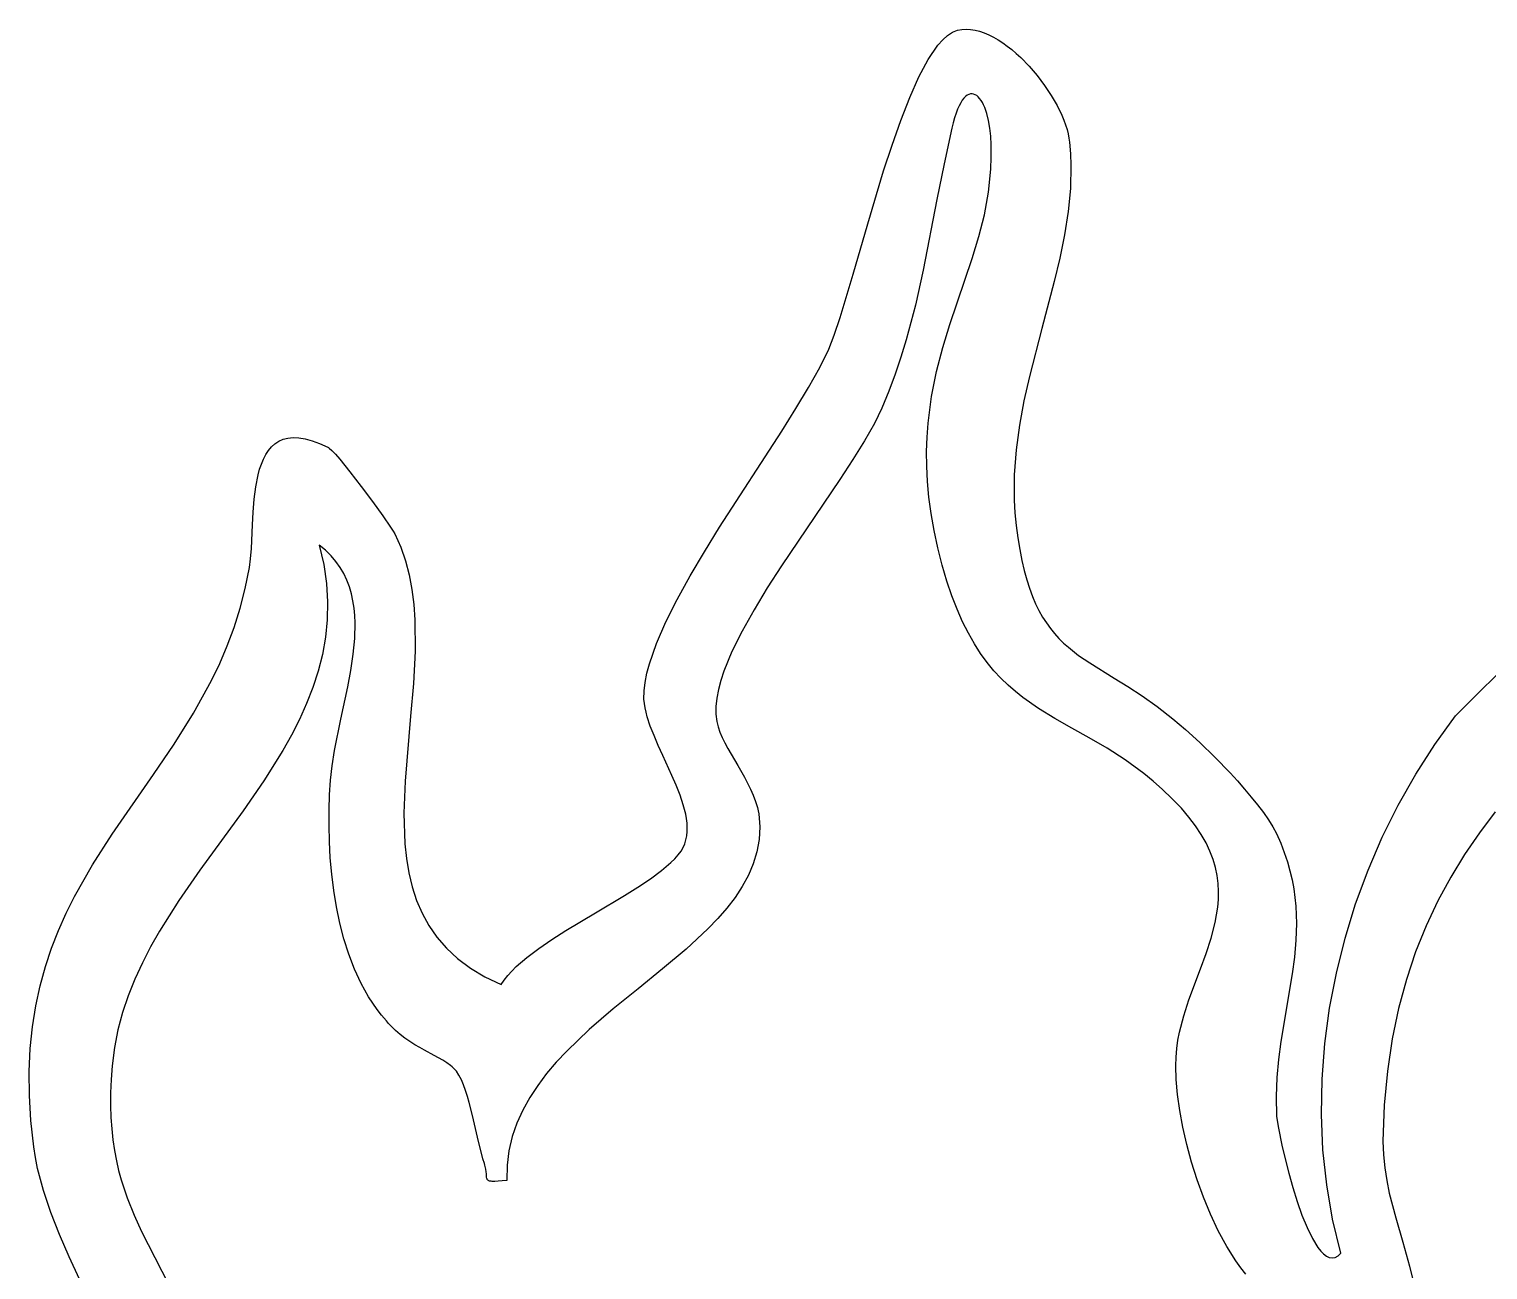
# Model space of a CAD drawing. Extents: x 112 to 210.1, y -77.1 to -34.2.
# Drawn here: x 203.037 to 204.416, y -71.967 to -70.794 of the extents above; entities that cross this region are included whole.
import ezdxf

# ---------------------------------------------------------------- set-up
doc = ezdxf.new("R2010")
doc.units = 0
doc.layers.add('BLACK', color=7, linetype='CONTINUOUS')

msp = doc.modelspace()

# ---------------------------------------------------------------- linework, layer by layer
at = {"layer": 'BLACK', "linetype": 'CONTINUOUS'}
for p, q in [((203.895997, -70.808955), (203.900587, -70.80375)), ((203.900587, -70.80375), (203.905214, -70.799591)), ((203.905214, -70.799591), (203.909878, -70.796549)), ((203.909878, -70.796549), (203.914575, -70.794692)), ((203.914575, -70.794692), (203.918596, -70.793952)), ((203.918596, -70.793952), (203.922711, -70.793701)), ((203.922711, -70.793701), (203.926906, -70.793916)), ((203.926906, -70.793916), (203.931168, -70.794574)), ((203.931168, -70.794574), (203.935482, -70.795652)), ((203.935482, -70.795652), (203.939835, -70.797128)), ((203.939835, -70.797128), (203.944212, -70.79898)), ((203.944212, -70.79898), (203.948599, -70.801183)), ((203.948599, -70.801183), (203.952982, -70.803716)), ((203.952982, -70.803716), (203.957347, -70.806555)), ((203.886943, -70.822226), (203.895997, -70.808955)), ((203.957347, -70.806555), (203.96168, -70.809679)), ((203.96168, -70.809679), (203.965967, -70.813063)), ((203.965967, -70.813063), (203.970194, -70.816686)), ((203.970194, -70.816686), (203.974347, -70.820525)), ((203.878071, -70.838845), (203.886943, -70.822226)), ((203.974347, -70.820525), (203.982374, -70.828758)), ((203.982374, -70.828758), (203.989937, -70.837579)), ((203.8694, -70.858254), (203.878071, -70.838845)), ((203.989937, -70.837579), (203.996921, -70.846808)), ((203.996921, -70.846808), (204.003216, -70.856262)), ((203.86095, -70.879897), (203.8694, -70.858254)), ((203.919122, -70.860883), (203.917612, -70.863292)), ((203.92065, -70.858895), (203.919122, -70.860883)), ((203.922189, -70.857313), (203.92065, -70.858895)), ((203.923734, -70.856125), (203.922189, -70.857313)), ((203.925278, -70.855318), (203.923734, -70.856125)), ((203.926815, -70.854879), (203.925278, -70.855318)), ((203.928338, -70.854795), (203.926815, -70.854879)), ((203.929841, -70.855052), (203.928338, -70.854795)), ((203.931318, -70.855637), (203.929841, -70.855052)), ((203.932763, -70.856538), (203.931318, -70.855637)), ((203.934169, -70.857741), (203.932763, -70.856538)), ((203.935529, -70.859234), (203.934169, -70.857741)), ((203.936839, -70.861002), (203.935529, -70.859234)), ((203.938091, -70.863034), (203.936839, -70.861002)), ((204.003216, -70.856262), (204.008709, -70.865758)), ((203.913252, -70.873168), (203.911877, -70.877388)), ((203.914671, -70.869421), (203.913252, -70.873168)), ((203.916126, -70.866133), (203.914671, -70.869421)), ((203.917612, -70.863292), (203.916126, -70.866133)), ((203.939278, -70.865315), (203.938091, -70.863034)), ((203.940396, -70.867834), (203.939278, -70.865315)), ((203.942395, -70.873529), (203.940396, -70.867834)), ((203.944038, -70.880015), (203.942395, -70.873529)), ((204.008709, -70.865758), (204.013287, -70.875115)), ((203.852741, -70.903213), (203.86095, -70.879897)), ((203.909281, -70.887296), (203.901881, -70.92102)), ((203.910551, -70.882093), (203.909281, -70.887296)), ((203.911877, -70.877388), (203.910551, -70.882093)), ((203.945274, -70.887187), (203.944038, -70.880015)), ((203.946052, -70.894941), (203.945274, -70.887187)), ((204.013287, -70.875115), (204.015198, -70.879684)), ((204.015198, -70.879684), (204.016838, -70.88415)), ((204.016838, -70.88415), (204.018193, -70.88849)), ((204.018193, -70.88849), (204.019249, -70.892681)), ((203.946323, -70.903171), (203.946052, -70.894941)), ((204.019249, -70.892681), (204.019993, -70.8967)), ((204.019993, -70.8967), (204.020409, -70.900526)), ((204.020409, -70.900526), (204.021384, -70.91144)), ((203.844791, -70.927646), (203.852741, -70.903213)), ((203.946165, -70.925966), (203.946524, -70.914694)), ((203.946524, -70.914694), (203.946323, -70.903171)), ((204.021384, -70.91144), (204.02185, -70.922357)), ((203.829748, -70.977627), (203.844791, -70.927646)), ((203.901881, -70.92102), (203.895225, -70.954682)), ((203.943946, -70.947866), (203.946165, -70.925966)), ((204.02185, -70.922357), (204.021396, -70.944208)), ((203.895225, -70.954682), (203.882161, -71.021572)), ((203.940021, -70.969091), (203.943946, -70.947866)), ((204.021396, -70.944208), (204.019322, -70.966097)), ((203.934747, -70.989863), (203.940021, -70.969091)), ((204.019322, -70.966097), (204.015903, -70.988045)), ((203.815976, -71.025376), (203.829748, -70.977627)), ((203.928482, -71.010403), (203.934747, -70.989863)), ((204.015903, -70.988045), (204.011414, -71.01007)), ((203.92158, -71.030931), (203.928482, -71.010403)), ((204.011414, -71.01007), (204.006131, -71.032192)), ((203.803631, -71.066428), (203.815976, -71.025376)), ((203.882161, -71.021572), (203.874761, -71.054676)), ((203.907297, -71.072835), (203.92158, -71.030931)), ((204.006131, -71.032192), (203.994281, -71.076805)), ((203.798042, -71.083047), (203.803631, -71.066428)), ((203.874761, -71.054676), (203.870627, -71.071116)), ((203.870627, -71.071116), (203.866121, -71.08747)), ((203.900628, -71.094654), (203.907297, -71.072835)), ((203.994281, -71.076805), (203.982556, -71.122037)), ((203.792867, -71.096317), (203.798042, -71.083047)), ((203.866121, -71.08747), (203.861181, -71.103731)), ((203.89475, -71.117344), (203.900628, -71.094654)), ((203.784336, -71.113548), (203.792867, -71.096317)), ((203.861181, -71.103731), (203.855745, -71.119892)), ((203.77386, -71.132341), (203.784336, -71.113548)), ((203.855745, -71.119892), (203.84975, -71.135944)), ((203.890019, -71.141127), (203.89475, -71.117344)), ((203.982556, -71.122037), (203.977428, -71.144934)), ((203.761787, -71.152459), (203.77386, -71.132341)), ((203.84975, -71.135944), (203.843136, -71.151879)), ((203.886792, -71.166225), (203.890019, -71.141127)), ((203.977428, -71.144934), (203.973156, -71.168044)), ((203.748466, -71.173667), (203.761787, -71.152459)), ((203.843136, -71.151879), (203.836005, -71.166631)), ((203.68968, -71.264659), (203.748466, -71.173667)), ((203.836005, -71.166631), (203.82677, -71.182952)), ((203.885854, -71.179335), (203.886792, -71.166225)), ((203.973156, -71.168044), (203.970016, -71.191387)), ((203.260707, -71.195851), (203.263263, -71.191976)), ((203.263263, -71.191976), (203.266161, -71.188557)), ((203.266161, -71.188557), (203.269427, -71.185636)), ((203.269427, -71.185636), (203.273084, -71.183258)), ((203.273084, -71.183258), (203.277155, -71.181465)), ((203.277155, -71.181465), (203.281665, -71.1803)), ((203.281665, -71.1803), (203.286637, -71.179807)), ((203.286637, -71.179807), (203.292096, -71.180028)), ((203.292096, -71.180028), (203.298063, -71.181007)), ((203.298063, -71.181007), (203.304564, -71.182787)), ((203.304564, -71.182787), (203.311623, -71.185411)), ((203.311623, -71.185411), (203.319262, -71.188922)), ((203.319262, -71.188922), (203.319894, -71.189127)), ((203.319894, -71.189127), (203.320789, -71.189726)), ((203.320789, -71.189726), (203.323293, -71.192012)), ((203.323293, -71.192012), (203.326633, -71.195584)), ((203.82677, -71.182952), (203.815806, -71.200615)), ((203.885425, -71.192857), (203.885854, -71.179335)), ((203.970016, -71.191387), (203.968283, -71.214982)), ((204.385534, -71.442921), (204.644826, -71.18363)), ((203.254865, -71.209781), (203.256533, -71.204797)), ((203.256533, -71.204797), (203.258472, -71.200139)), ((203.258472, -71.200139), (203.260707, -71.195851)), ((203.326633, -71.195584), (203.330672, -71.200249)), ((203.330672, -71.200249), (203.340284, -71.212083)), ((203.815806, -71.200615), (203.80349, -71.219389)), ((203.885551, -71.206817), (203.885425, -71.192857)), ((203.25126, -71.226262), (203.253447, -71.215049)), ((203.253447, -71.215049), (203.254865, -71.209781)), ((203.340284, -71.212083), (203.351012, -71.225963)), ((203.80349, -71.219389), (203.748217, -71.301038)), ((203.886275, -71.221245), (203.885551, -71.206817)), ((203.968283, -71.214982), (203.968232, -71.238848)), ((203.249783, -71.238092), (203.25126, -71.226262)), ((203.351012, -71.225963), (203.36174, -71.24034)), ((203.887643, -71.236166), (203.886275, -71.221245)), ((203.248825, -71.250192), (203.249783, -71.238092)), ((203.36174, -71.24034), (203.371352, -71.253662)), ((203.889699, -71.251609), (203.887643, -71.236166)), ((203.968232, -71.238848), (203.968924, -71.250889)), ((203.248196, -71.262219), (203.248825, -71.250192)), ((203.371352, -71.253662), (203.378731, -71.26438)), ((203.892487, -71.267601), (203.889699, -71.251609)), ((203.968924, -71.250889), (203.970139, -71.263005)), ((203.247168, -71.284673), (203.248196, -71.262219)), ((203.378731, -71.26438), (203.381235, -71.268277)), ((203.381235, -71.268277), (203.382762, -71.270942)), ((203.382762, -71.270942), (203.388375, -71.283361)), ((203.675351, -71.287765), (203.68968, -71.264659)), ((203.896053, -71.284171), (203.892487, -71.267601)), ((203.970139, -71.263005), (203.971728, -71.274747)), ((203.971728, -71.274747), (203.973518, -71.285693)), ((203.246388, -71.294409), (203.247168, -71.284673)), ((203.317187, -71.286383), (203.311322, -71.281525)), ((203.311322, -71.281525), (203.315462, -71.29987)), ((203.3224, -71.29152), (203.317187, -71.286383)), ((203.388375, -71.283361), (203.392873, -71.296277)), ((203.661868, -71.310542), (203.675351, -71.287765)), ((203.900167, -71.300413), (203.896053, -71.284171)), ((203.973518, -71.285693), (203.975508, -71.295884)), ((203.245178, -71.302692), (203.246388, -71.294409)), ((203.315462, -71.29987), (203.318018, -71.317718)), ((203.326989, -71.296924), (203.3224, -71.29152)), ((203.330985, -71.302578), (203.326989, -71.296924)), ((203.392873, -71.296277), (203.396354, -71.309649)), ((203.748217, -71.301038), (203.734776, -71.321945)), ((203.904568, -71.31545), (203.900167, -71.300413)), ((203.975508, -71.295884), (203.977699, -71.305359)), ((203.24123, -71.322346), (203.245178, -71.302692)), ((203.334417, -71.308469), (203.330985, -71.302578)), ((203.337315, -71.314581), (203.334417, -71.308469)), ((203.339708, -71.320901), (203.337315, -71.314581)), ((203.396354, -71.309649), (203.398911, -71.32343)), ((203.649578, -71.332753), (203.661868, -71.310542)), ((203.909245, -71.329346), (203.904568, -71.31545)), ((203.977699, -71.305359), (203.980089, -71.31416)), ((203.980089, -71.31416), (203.982679, -71.322327)), ((203.236379, -71.341167), (203.24123, -71.322346)), ((203.318018, -71.317718), (203.319085, -71.335101)), ((203.341626, -71.327414), (203.339708, -71.320901)), ((203.343098, -71.334105), (203.341626, -71.327414)), ((203.398911, -71.32343), (203.400641, -71.337578)), ((203.734776, -71.321945), (203.722239, -71.342591)), ((203.914191, -71.342167), (203.909245, -71.329346)), ((203.982679, -71.322327), (203.985467, -71.329901)), ((203.985467, -71.329901), (203.988453, -71.336923)), ((203.230701, -71.359222), (203.236379, -71.341167)), ((203.319085, -71.335101), (203.318753, -71.352048)), ((203.344153, -71.340959), (203.343098, -71.334105)), ((203.344822, -71.347963), (203.344153, -71.340959)), ((203.400641, -71.337578), (203.401639, -71.352048)), ((203.63883, -71.354162), (203.649578, -71.332753)), ((203.722239, -71.342591), (203.71098, -71.36275)), ((203.919397, -71.353979), (203.914191, -71.342167)), ((203.988453, -71.336923), (203.991637, -71.343433)), ((203.991637, -71.343433), (203.995018, -71.349472)), ((203.318753, -71.352048), (203.317116, -71.36859)), ((203.344806, -71.369725), (203.345135, -71.355102)), ((203.345135, -71.355102), (203.344822, -71.347963)), ((203.401639, -71.352048), (203.40182, -71.381778)), ((203.629974, -71.374532), (203.63883, -71.354162)), ((203.924853, -71.364846), (203.919397, -71.353979)), ((203.995018, -71.349472), (203.998595, -71.355082)), ((203.998595, -71.355082), (204.002369, -71.360301)), ((203.22427, -71.376579), (203.230701, -71.359222)), ((203.317116, -71.36859), (203.314264, -71.384757)), ((203.343404, -71.384712), (203.344806, -71.369725)), ((203.71098, -71.36275), (203.701377, -71.382191)), ((203.930552, -71.374835), (203.924853, -71.364846)), ((204.002369, -71.360301), (204.006339, -71.365172)), ((204.006339, -71.365172), (204.010504, -71.369735)), ((204.010504, -71.369735), (204.014863, -71.37403)), ((203.217161, -71.393304), (203.22427, -71.376579)), ((203.314264, -71.384757), (203.31029, -71.40058)), ((203.341164, -71.399948), (203.343404, -71.384712)), ((203.40182, -71.381778), (203.400219, -71.412268)), ((203.623358, -71.393627), (203.629974, -71.374532)), ((203.701377, -71.382191), (203.693804, -71.400686)), ((203.936484, -71.38401), (203.930552, -71.374835)), ((203.942641, -71.392437), (203.936484, -71.38401)), ((204.014863, -71.37403), (204.019417, -71.378099)), ((204.019417, -71.378099), (204.029106, -71.385718)), ((203.209448, -71.409465), (203.217161, -71.393304)), ((203.621, -71.402623), (203.623358, -71.393627)), ((203.949015, -71.400181), (203.942641, -71.392437)), ((204.029106, -71.385718), (204.039566, -71.392919)), ((204.039566, -71.392919), (204.062784, -71.407368)), ((203.19251, -71.440358), (203.209448, -71.409465)), ((203.31029, -71.40058), (203.305287, -71.41609)), ((203.338324, -71.415315), (203.341164, -71.399948)), ((203.400219, -71.412268), (203.397598, -71.443164)), ((203.618398, -71.419362), (203.619332, -71.411211)), ((203.619332, -71.411211), (203.621, -71.402623)), ((203.690897, -71.409508), (203.688638, -71.418008)), ((203.693804, -71.400686), (203.690897, -71.409508)), ((203.955595, -71.407308), (203.949015, -71.400181)), ((203.962374, -71.413884), (203.955595, -71.407308)), ((204.062784, -71.407368), (204.075535, -71.415267)), ((203.305287, -71.41609), (203.299345, -71.431317)), ((203.331787, -71.44598), (203.338324, -71.415315)), ((203.618242, -71.427047), (203.618398, -71.419362)), ((203.687076, -71.426157), (203.686255, -71.433926)), ((203.688638, -71.418008), (203.687076, -71.426157)), ((203.969343, -71.419973), (203.962374, -71.413884)), ((203.976493, -71.425641), (203.969343, -71.419973)), ((203.991303, -71.435976), (203.976493, -71.425641)), ((204.075535, -71.415267), (204.089041, -71.424049)), ((204.089041, -71.424049), (204.103299, -71.434041)), ((203.174052, -71.469794), (203.19251, -71.440358)), ((203.299345, -71.431317), (203.292557, -71.446292)), ((203.618634, -71.431068), (203.618242, -71.427047)), ((203.619298, -71.435191), (203.618634, -71.431068)), ((203.620212, -71.439406), (203.619298, -71.435191)), ((203.621353, -71.443707), (203.620212, -71.439406)), ((203.686255, -71.433926), (203.686225, -71.441288)), ((204.006732, -71.445411), (203.991303, -71.435976)), ((204.103299, -71.434041), (204.118305, -71.445567)), ((203.292557, -71.446292), (203.285016, -71.461045)), ((203.325684, -71.475777), (203.331787, -71.44598)), ((203.397598, -71.443164), (203.392353, -71.504768)), ((203.62423, -71.452533), (203.621353, -71.443707)), ((203.627751, -71.461608), (203.62423, -71.452533)), ((203.686225, -71.441288), (203.687031, -71.448213)), ((203.687031, -71.448213), (203.687595, -71.450701)), ((203.687595, -71.450701), (203.688291, -71.453205)), ((203.688291, -71.453205), (203.690039, -71.458259)), ((204.022711, -71.454471), (204.006732, -71.445411)), ((204.118305, -71.445567), (204.130217, -71.455763)), ((204.365916, -71.469875), (204.385534, -71.442921)), ((203.285016, -71.461045), (203.276813, -71.475606)), ((203.631736, -71.470868), (203.627751, -71.461608)), ((203.690039, -71.458259), (203.692205, -71.463375)), ((203.692205, -71.463375), (203.694721, -71.468553)), ((204.039172, -71.463677), (204.022711, -71.454471)), ((204.056043, -71.473555), (204.039172, -71.463677)), ((204.130217, -71.455763), (204.143648, -71.468098)), ((203.154672, -71.498308), (203.174052, -71.469794)), ((203.276813, -71.475606), (203.258789, -71.504277)), ((203.323386, -71.490059), (203.325684, -71.475777)), ((203.636009, -71.480253), (203.631736, -71.470868)), ((203.6447, -71.499146), (203.636009, -71.480253)), ((203.694721, -71.468553), (203.697515, -71.473793)), ((203.697515, -71.473793), (203.700519, -71.479095)), ((203.700519, -71.479095), (203.706875, -71.489885)), ((204.073255, -71.484626), (204.056043, -71.473555)), ((204.143648, -71.468098), (204.157885, -71.481984)), ((204.347774, -71.498065), (204.365916, -71.469875)), ((203.321906, -71.503775), (203.323386, -71.490059)), ((203.706875, -71.489885), (203.713231, -71.500923)), ((204.090738, -71.497414), (204.073255, -71.484626)), ((204.157885, -71.481984), (204.172215, -71.49683)), ((203.115533, -71.554708), (203.154672, -71.498308)), ((203.258789, -71.504277), (203.239223, -71.532548)), ((203.321076, -71.517492), (203.321906, -71.503775)), ((203.392353, -71.504768), (203.391256, -71.534769)), ((203.648764, -71.50853), (203.6447, -71.499146)), ((203.6524, -71.51779), (203.648764, -71.50853)), ((203.713231, -71.500923), (203.716235, -71.506535)), ((203.716235, -71.506535), (203.719029, -71.512209)), ((204.09956, -71.504615), (204.090738, -71.497414)), ((204.108423, -71.512442), (204.09956, -71.504615)), ((204.172215, -71.49683), (204.179192, -71.50443)), ((204.179192, -71.50443), (204.185924, -71.512049)), ((204.33116, -71.527364), (204.347774, -71.498065)), ((203.320599, -71.531784), (203.321076, -71.517492)), ((203.655432, -71.526865), (203.6524, -71.51779)), ((203.719029, -71.512209), (203.721545, -71.517945)), ((203.721545, -71.517945), (203.723711, -71.523743)), ((204.117319, -71.52096), (204.108423, -71.512442)), ((204.12624, -71.530233), (204.117319, -71.52096)), ((204.185924, -71.512049), (204.192324, -71.519614)), ((204.192324, -71.519614), (204.198301, -71.527051)), ((203.239223, -71.532548), (203.198409, -71.588871)), ((203.320517, -71.54654), (203.320599, -71.531784)), ((203.391256, -71.534769), (203.392193, -71.563767)), ((203.657682, -71.535691), (203.655432, -71.526865)), ((203.658457, -71.539992), (203.657682, -71.535691)), ((203.723711, -71.523743), (203.724642, -71.526665)), ((203.724642, -71.526665), (203.725459, -71.529603)), ((203.725459, -71.529603), (203.726155, -71.532556)), ((203.726155, -71.532556), (203.726719, -71.535525)), ((203.726719, -71.535525), (203.727651, -71.547948)), ((204.133441, -71.538599), (204.12624, -71.530233)), ((204.198301, -71.527051), (204.203766, -71.534286)), ((204.203766, -71.534286), (204.208631, -71.541246)), ((204.316123, -71.557643), (204.33116, -71.527364)), ((204.422734, -71.533665), (204.40793, -71.553456)), ((203.320873, -71.561653), (203.320517, -71.54654)), ((203.65897, -71.544207), (203.658457, -71.539992)), ((203.659198, -71.54833), (203.65897, -71.544207)), ((203.659118, -71.552352), (203.659198, -71.54833)), ((203.727651, -71.547948), (203.727039, -71.55994)), ((204.139697, -71.546833), (204.133441, -71.538599)), ((204.145055, -71.554943), (204.139697, -71.546833)), ((204.208631, -71.541246), (204.212805, -71.547858)), ((204.212805, -71.547858), (204.216201, -71.554046)), ((203.096967, -71.583664), (203.115533, -71.554708)), ((203.321709, -71.577013), (203.320873, -71.561653)), ((203.392193, -71.563767), (203.393663, -71.577779)), ((203.655284, -71.567276), (203.656815, -71.563734)), ((203.656815, -71.563734), (203.657949, -71.560062)), ((203.657949, -71.560062), (203.65871, -71.556265)), ((203.65871, -71.556265), (203.659118, -71.552352)), ((203.727039, -71.55994), (203.724985, -71.571532)), ((204.149562, -71.562939), (204.145055, -71.554943)), ((204.153264, -71.570829), (204.149562, -71.562939)), ((204.216201, -71.554046), (204.220143, -71.563141)), ((204.220143, -71.563141), (204.223555, -71.572076)), ((204.302713, -71.588775), (204.316123, -71.557643)), ((204.40793, -71.553456), (204.393935, -71.574019)), ((203.323069, -71.592514), (203.321709, -71.577013)), ((203.393663, -71.577779), (203.395929, -71.591408)), ((203.643662, -71.581636), (203.647387, -71.577962)), ((203.647387, -71.577962), (203.650591, -71.574342)), ((203.650591, -71.574342), (203.653236, -71.570779)), ((203.653236, -71.570779), (203.655284, -71.567276)), ((203.724985, -71.571532), (203.721588, -71.582757)), ((204.156209, -71.57862), (204.153264, -71.570829)), ((204.223555, -71.572076), (204.226464, -71.580862)), ((204.393935, -71.574019), (204.380833, -71.595458)), ((203.079866, -71.613836), (203.096967, -71.583664)), ((203.198409, -71.588871), (203.178634, -71.617409)), ((203.395929, -71.591408), (203.399085, -71.604609)), ((203.624319, -71.596835), (203.634803, -71.589141)), ((203.634803, -71.589141), (203.643662, -71.581636)), ((203.721588, -71.582757), (203.716949, -71.59365)), ((204.158444, -71.586321), (204.156209, -71.57862)), ((204.160016, -71.59394), (204.158444, -71.586321)), ((204.226464, -71.580862), (204.228898, -71.589512)), ((204.228898, -71.589512), (204.230884, -71.598036)), ((204.290982, -71.620631), (204.302713, -71.588775)), ((203.324995, -71.608045), (203.323069, -71.592514)), ((203.399085, -71.604609), (203.403226, -71.61734)), ((203.599706, -71.612715), (203.612518, -71.604699)), ((203.612518, -71.604699), (203.624319, -71.596835)), ((203.711168, -71.604242), (203.704345, -71.614567)), ((203.716949, -71.59365), (203.711168, -71.604242)), ((204.160971, -71.601486), (204.160016, -71.59394)), ((204.161357, -71.608966), (204.160971, -71.601486)), ((204.230884, -71.598036), (204.23245, -71.606444)), ((204.380833, -71.595458), (204.368706, -71.617877)), ((203.072051, -71.629546), (203.079866, -71.613836)), ((203.178634, -71.617409), (203.160262, -71.646526)), ((203.327529, -71.623499), (203.324995, -71.608045)), ((203.403226, -71.61734), (203.408449, -71.629554)), ((203.57227, -71.629122), (203.599706, -71.612715)), ((203.704345, -71.614567), (203.696582, -71.624657)), ((204.16061, -71.623763), (204.161221, -71.616389)), ((204.161221, -71.616389), (204.161357, -71.608966)), ((204.23245, -71.606444), (204.233624, -71.61475)), ((204.233624, -71.61475), (204.234432, -71.622962)), ((204.368706, -71.617877), (204.357637, -71.641381)), ((203.064827, -71.645761), (203.072051, -71.629546)), ((203.330714, -71.638767), (203.327529, -71.623499)), ((203.408449, -71.629554), (203.414849, -71.64121)), ((203.544463, -71.645901), (203.57227, -71.629122)), ((203.696582, -71.624657), (203.687977, -71.634545)), ((204.158149, -71.638397), (204.15957, -71.631096)), ((204.15957, -71.631096), (204.16061, -71.623763)), ((204.234432, -71.622962), (204.235066, -71.639154)), ((204.280979, -71.653085), (204.290982, -71.620631)), ((203.058267, -71.662547), (203.064827, -71.645761)), ((203.160262, -71.646526), (203.151832, -71.661377)), ((203.334593, -71.65374), (203.330714, -71.638767)), ((203.414849, -71.64121), (203.422521, -71.652261)), ((203.531185, -71.654382), (203.544463, -71.645901)), ((203.678631, -71.644265), (203.658119, -71.663331)), ((203.687977, -71.634545), (203.678631, -71.644265)), ((204.154352, -71.652934), (204.158149, -71.638397)), ((204.235066, -71.639154), (204.234572, -71.65511)), ((204.357637, -71.641381), (204.347709, -71.666075)), ((203.339208, -71.66831), (203.334593, -71.65374)), ((203.422521, -71.652261), (203.43156, -71.662665)), ((203.518733, -71.662898), (203.531185, -71.654382)), ((204.149593, -71.66744), (204.154352, -71.652934)), ((204.234572, -71.65511), (204.233171, -71.670919)), ((204.272756, -71.686007), (204.280979, -71.653085)), ((203.052446, -71.679972), (203.058267, -71.662547)), ((203.151832, -71.661377), (203.144029, -71.676464)), ((203.344603, -71.682369), (203.339208, -71.66831)), ((203.43156, -71.662665), (203.442063, -71.672377)), ((203.442063, -71.672377), (203.454124, -71.681353)), ((203.497531, -71.679956), (203.507413, -71.671429)), ((203.507413, -71.671429), (203.518733, -71.662898)), ((203.658119, -71.663331), (203.635847, -71.682118)), ((204.144249, -71.681981), (204.149593, -71.66744)), ((204.233171, -71.670919), (204.231084, -71.686669)), ((204.347709, -71.666075), (204.339005, -71.692064)), ((203.04744, -71.698102), (203.052446, -71.679972)), ((203.144029, -71.676464), (203.136945, -71.691817)), ((203.350819, -71.695807), (203.344603, -71.682369)), ((203.454124, -71.681353), (203.46784, -71.689549)), ((203.486073, -71.692697), (203.489392, -71.68846)), ((203.489392, -71.68846), (203.493224, -71.684212)), ((203.493224, -71.684212), (203.497531, -71.679956)), ((203.635847, -71.682118), (203.612618, -71.70089)), ((204.133309, -71.711432), (204.144249, -71.681981)), ((204.231084, -71.686669), (204.220294, -71.750872)), ((204.266361, -71.719271), (204.272756, -71.686007)), ((203.043322, -71.717004), (203.04744, -71.698102)), ((203.136945, -71.691817), (203.130672, -71.707468)), ((203.357899, -71.708517), (203.350819, -71.695807)), ((203.46784, -71.689549), (203.483304, -71.696921)), ((203.483304, -71.696921), (203.486073, -71.692697)), ((203.612618, -71.70089), (203.589234, -71.719909)), ((204.339005, -71.692064), (204.331608, -71.719452)), ((203.130672, -71.707468), (203.125302, -71.723446)), ((203.361777, -71.714565), (203.357899, -71.708517)), ((203.365886, -71.72039), (203.361777, -71.714565)), ((204.128465, -71.726473), (204.133309, -71.711432)), ((203.040167, -71.736746), (203.043322, -71.717004)), ((203.125302, -71.723446), (203.120927, -71.739782)), ((203.370233, -71.725978), (203.365886, -71.72039)), ((203.374823, -71.731317), (203.370233, -71.725978)), ((203.589234, -71.719909), (203.566497, -71.73944)), ((204.12454, -71.741812), (204.128465, -71.726473)), ((204.261847, -71.752747), (204.266361, -71.719271)), ((204.331608, -71.719452), (204.325599, -71.748344)), ((203.038049, -71.757393), (203.040167, -71.736746)), ((203.120927, -71.739782), (203.117639, -71.756506)), ((203.376837, -71.733736), (203.374823, -71.731317)), ((203.378909, -71.736037), (203.376837, -71.733736)), ((203.381031, -71.738226), (203.378909, -71.736037)), ((203.3832, -71.740308), (203.381031, -71.738226)), ((203.385409, -71.74229), (203.3832, -71.740308)), ((203.387654, -71.744176), (203.385409, -71.74229)), ((203.566497, -71.73944), (203.545209, -71.759747)), ((204.123039, -71.749614), (204.12454, -71.741812)), ((203.037044, -71.779014), (203.038049, -71.757393)), ((203.117639, -71.756506), (203.11553, -71.77365)), ((203.392228, -71.747688), (203.387654, -71.744176)), ((203.39688, -71.750889), (203.392228, -71.747688)), ((203.401566, -71.753827), (203.39688, -71.750889)), ((203.406245, -71.756548), (203.401566, -71.753827)), ((203.410873, -71.759098), (203.406245, -71.756548)), ((204.121196, -71.765525), (204.121909, -71.757516)), ((204.121909, -71.757516), (204.123039, -71.749614)), ((204.220294, -71.750872), (204.21809, -71.767669)), ((204.259262, -71.786309), (204.261847, -71.752747)), ((204.325599, -71.748344), (204.321064, -71.778844)), ((203.419808, -71.763873), (203.410873, -71.759098)), ((203.424029, -71.76619), (203.419808, -71.763873)), ((203.428029, -71.768524), (203.424029, -71.76619)), ((203.431766, -71.770919), (203.428029, -71.768524)), ((203.435197, -71.773423), (203.431766, -71.770919)), ((203.53536, -71.770273), (203.526174, -71.781092)), ((203.545209, -71.759747), (203.53536, -71.770273)), ((204.120948, -71.77365), (204.121196, -71.765525)), ((204.21809, -71.767669), (204.216526, -71.784942)), ((203.037226, -71.801673), (203.037044, -71.779014)), ((203.11553, -71.77365), (203.114534, -71.786732)), ((203.436784, -71.77473), (203.435197, -71.773423)), ((203.438278, -71.776081), (203.436784, -71.77473)), ((203.439675, -71.777483), (203.438278, -71.776081)), ((203.440969, -71.778942), (203.439675, -71.777483)), ((203.443359, -71.782713), (203.440969, -71.778942)), ((203.445578, -71.787034), (203.443359, -71.782713)), ((203.526174, -71.781092), (203.517751, -71.792236)), ((204.121379, -71.786698), (204.120948, -71.77365)), ((204.216526, -71.784942), (204.215823, -71.802781)), ((204.321064, -71.778844), (204.318083, -71.811057)), ((203.114534, -71.786732), (203.114011, -71.799214)), ((203.447643, -71.791836), (203.445578, -71.787034)), ((203.449568, -71.797049), (203.447643, -71.791836)), ((203.451369, -71.802603), (203.449568, -71.797049)), ((203.517751, -71.792236), (203.510192, -71.803739)), ((204.122659, -71.800894), (204.121379, -71.786698)), ((204.258658, -71.819829), (204.259262, -71.786309)), ((203.03867, -71.82544), (203.037226, -71.801673)), ((203.114011, -71.799214), (203.113937, -71.81113)), ((203.113937, -71.81113), (203.11429, -71.822515)), ((203.453061, -71.808428), (203.451369, -71.802603)), ((203.456182, -71.820613), (203.453061, -71.808428)), ((203.510192, -71.803739), (203.503597, -71.815633)), ((204.124768, -71.81602), (204.122659, -71.800894)), ((204.215823, -71.802781), (204.216201, -71.821276)), ((204.318083, -71.811057), (204.31674, -71.845088)), ((203.04145, -71.85038), (203.03867, -71.82544)), ((203.11429, -71.822515), (203.115046, -71.833404)), ((203.461805, -71.84517), (203.456182, -71.820613)), ((203.503597, -71.815633), (203.498067, -71.827952)), ((204.127687, -71.831858), (204.124768, -71.81602)), ((204.216201, -71.821276), (204.217622, -71.831187)), ((204.260085, -71.853177), (204.258658, -71.819829)), ((203.115046, -71.833404), (203.116182, -71.843832)), ((203.498067, -71.827952), (203.493701, -71.840728)), ((204.131396, -71.848193), (204.127687, -71.831858)), ((204.217622, -71.831187), (204.221617, -71.850463)), ((203.042962, -71.86058), (203.04145, -71.85038)), ((203.116182, -71.843832), (203.117674, -71.853833)), ((203.117674, -71.853833), (203.119499, -71.863443)), ((203.464554, -71.856425), (203.461805, -71.84517)), ((203.4906, -71.853994), (203.488864, -71.867784)), ((203.493701, -71.840728), (203.4906, -71.853994)), ((204.135877, -71.864807), (204.131396, -71.848193)), ((204.221617, -71.850463), (204.227782, -71.875319)), ((204.263593, -71.886228), (204.260085, -71.853177)), ((204.31674, -71.845088), (204.317184, -71.857808)), ((203.044991, -71.870837), (203.042962, -71.86058)), ((203.119499, -71.863443), (203.121635, -71.872696)), ((203.465967, -71.861553), (203.464554, -71.856425)), ((203.467426, -71.866254), (203.465967, -71.861553)), ((203.467878, -71.867704), (203.467426, -71.866254)), ((203.468246, -71.869078), (203.467878, -71.867704)), ((203.488864, -71.867784), (203.488594, -71.882129)), ((204.14111, -71.881483), (204.135877, -71.864807)), ((204.317184, -71.857808), (204.31843, -71.870202)), ((203.050431, -71.891504), (203.044991, -71.870837)), ((203.121635, -71.872696), (203.124057, -71.881628)), ((203.124057, -71.881628), (203.129669, -71.898665)), ((203.46877, -71.871603), (203.468246, -71.869078)), ((203.469078, -71.873841), (203.46877, -71.871603)), ((203.469246, -71.875804), (203.469078, -71.873841)), ((203.469473, -71.878951), (203.469246, -71.875804)), ((203.469688, -71.880158), (203.469473, -71.878951)), ((203.469854, -71.880676), (203.469688, -71.880158)), ((203.470073, -71.881137), (203.469854, -71.880676)), ((203.470354, -71.881544), (203.470073, -71.881137)), ((203.470706, -71.881899), (203.470354, -71.881544)), ((204.147076, -71.898004), (204.14111, -71.881483)), ((204.227782, -71.875319), (204.231552, -71.888658)), ((204.31843, -71.870202), (204.32035, -71.882318)), ((203.057437, -71.912341), (203.050431, -71.891504)), ((203.47114, -71.882202), (203.470706, -71.881899)), ((203.471665, -71.882455), (203.47114, -71.882202)), ((203.47229, -71.882659), (203.471665, -71.882455)), ((203.473026, -71.882817), (203.47229, -71.882659)), ((203.473883, -71.882929), (203.473026, -71.882817)), ((203.474869, -71.882997), (203.473883, -71.882929)), ((203.477269, -71.883007), (203.474869, -71.882997)), ((203.480305, -71.882858), (203.477269, -71.883007)), ((203.484054, -71.882561), (203.480305, -71.882858)), ((203.488594, -71.882129), (203.484054, -71.882561)), ((204.231552, -71.888658), (204.235714, -71.901974)), ((204.269233, -71.918852), (204.263593, -71.886228)), ((204.32035, -71.882318), (204.322817, -71.894201)), ((204.322817, -71.894201), (204.325703, -71.905898)), ((203.129669, -71.898665), (203.13615, -71.914835)), ((204.153754, -71.914153), (204.147076, -71.898004)), ((204.235714, -71.901974), (204.240217, -71.914793)), ((204.325703, -71.905898), (204.328879, -71.917455)), ((203.065675, -71.93331), (203.057437, -71.912341)), ((203.13615, -71.914835), (203.143312, -71.930415)), ((204.161126, -71.929713), (204.153754, -71.914153)), ((204.240217, -71.914793), (204.24501, -71.926644)), ((204.277055, -71.950921), (204.269233, -71.918852)), ((204.328879, -71.917455), (204.335592, -71.940338)), ((203.074813, -71.954372), (203.065675, -71.93331)), ((203.143312, -71.930415), (203.175062, -71.992427)), ((204.169173, -71.944467), (204.161126, -71.929713)), ((204.24501, -71.926644), (204.250044, -71.937053)), ((204.177875, -71.958197), (204.169173, -71.944467)), ((204.250044, -71.937053), (204.255268, -71.945547)), ((204.255268, -71.945547), (204.257936, -71.948928)), ((204.257936, -71.948928), (204.260632, -71.951654)), ((204.335592, -71.940338), (204.341932, -71.96322)), ((203.084516, -71.975488), (203.074813, -71.954372)), ((204.182465, -71.964611), (204.177875, -71.958197)), ((204.260632, -71.951654), (204.26335, -71.953664)), ((204.26335, -71.953664), (204.266084, -71.9549)), ((204.266084, -71.9549), (204.268828, -71.955303)), ((204.268828, -71.955303), (204.271575, -71.954814)), ((204.271575, -71.954814), (204.27432, -71.953373)), ((204.27432, -71.953373), (204.277055, -71.950921)), ((204.341932, -71.96322), (204.344643, -71.974778)), ((204.187212, -71.970687), (204.182465, -71.964611))]:
    msp.add_line(p, q, dxfattribs=at)

doc.saveas('drawing.dxf')
